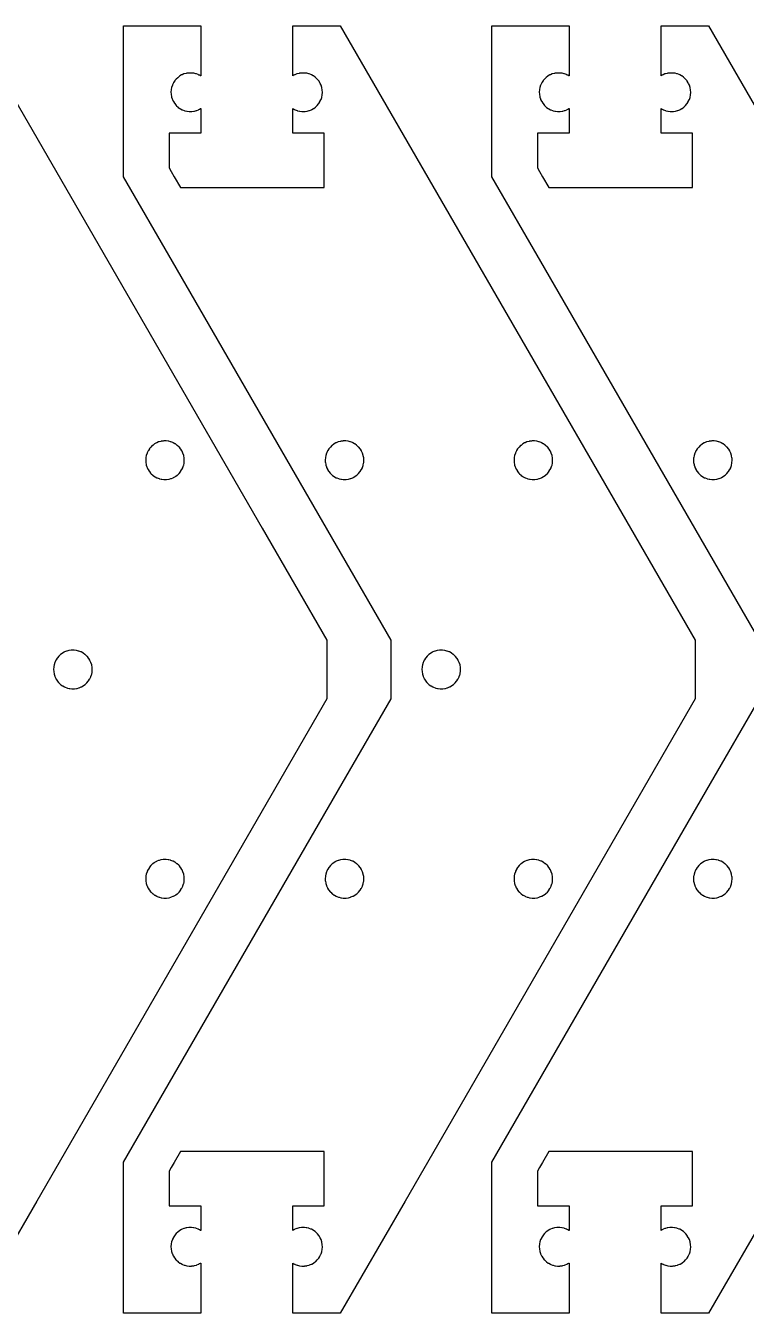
# Model space of a CAD drawing. Extents: x 0 to 3.15, y 0 to 1.46.
# Drawn here: x 1.556 to 2.371, y 0 to 1.458 of the extents above; entities that cross this region are included whole.
import ezdxf

# ---------------------------------------------------------------- set-up
doc = ezdxf.new("R2010")
doc.units = 0
doc.layers.get('0').update_dxf_attribs({"linetype": 'CONTINUOUS'})

msp = doc.modelspace()

# ---------------------------------------------------------------- linework, layer by layer
at = {"color": 7}
for points in [[(1.4952, 1.4583), (1.8236, 0.8895), (1.8968, 0.7627), (1.8968, 0.696), (1.5686, 0.1275), (1.4952, 0.0004)], [(2.3861, 0.7627), (2.1387, 1.1913), (2.0833, 1.2872), (2.0833, 1.4583), (2.1706, 1.4583), (2.1706, 1.4306), (2.1706, 1.4306), (2.1706, 1.4015), (2.1706, 1.4015), (2.1705, 1.4015), (2.1693, 1.4022), (2.1687, 1.4025), (2.1682, 1.4028), (2.1677, 1.403), (2.1656, 1.4038), (2.1652, 1.404), (2.163, 1.4045), (2.1624, 1.4046), (2.1602, 1.4048), (2.1575, 1.4048), (2.157, 1.4048), (2.1547, 1.4045), (2.1542, 1.4044), (2.1521, 1.4038), (2.1516, 1.4037), (2.1495, 1.4028), (2.1491, 1.4026), (2.1471, 1.4015), (2.1467, 1.4012), (2.1449, 1.3999), (2.1445, 1.3995), (2.1429, 1.398), (2.1415, 1.3963), (2.1412, 1.3959), (2.14, 1.394), (2.1397, 1.3936), (2.1387, 1.3915), (2.1385, 1.3911), (2.1376, 1.3885), (2.1373, 1.3862), (2.1372, 1.3857), (2.137, 1.3835), (2.137, 1.383), (2.1371, 1.3808), (2.1372, 1.3803), (2.1376, 1.3781), (2.1376, 1.3776), (2.1383, 1.3754), (2.1385, 1.3749), (2.1395, 1.3729), (2.1397, 1.3725), (2.1409, 1.3706), (2.1412, 1.3702), (2.143, 1.368), (2.1433, 1.3677), (2.1449, 1.3662), (2.1453, 1.3659), (2.1471, 1.3645), (2.1476, 1.3643), (2.1495, 1.3632), (2.15, 1.3631), (2.1521, 1.3622), (2.1526, 1.3621), (2.1547, 1.3616), (2.1553, 1.3615), (2.1575, 1.3612), (2.1602, 1.3612), (2.1607, 1.3613), (2.163, 1.3616), (2.1635, 1.3617), (2.1656, 1.3622), (2.1661, 1.3624), (2.1682, 1.3632), (2.1687, 1.3635), (2.1693, 1.3639), (2.1705, 1.3645), (2.1706, 1.3645), (2.1706, 1.3646), (2.1706, 1.3366), (2.1349, 1.3366), (2.1349, 1.2973), (2.1372, 1.2933), (2.1406, 1.2874), (2.1477, 1.2752), (2.3105, 1.2752), (2.3105, 1.3366), (2.2747, 1.3366), (2.2747, 1.3645), (2.276, 1.3638), (2.2766, 1.3635), (2.2771, 1.3632), (2.2776, 1.3631), (2.2797, 1.3622), (2.2802, 1.3621), (2.2823, 1.3616), (2.2829, 1.3615), (2.2851, 1.3612), (2.2878, 1.3612), (2.2888, 1.3613), (2.2906, 1.3616), (2.2911, 1.3617), (2.2932, 1.3622), (2.2937, 1.3624), (2.2958, 1.3632), (2.2962, 1.3634), (2.2982, 1.3645), (2.2986, 1.3648), (2.3004, 1.3662), (2.3008, 1.3665), (2.3024, 1.3681), (2.3038, 1.3698), (2.3041, 1.3702), (2.3053, 1.3721), (2.3056, 1.3725), (2.3066, 1.3745), (2.3068, 1.3749), (2.3075, 1.3771), (2.3077, 1.3776), (2.3081, 1.3798), (2.3082, 1.3803), (2.3083, 1.3825), (2.3083, 1.383), (2.3082, 1.3853), (2.3082, 1.3857), (2.3077, 1.388), (2.3077, 1.3885), (2.3068, 1.3911), (2.3058, 1.3931), (2.3056, 1.3936), (2.3044, 1.3955), (2.3041, 1.3959), (2.3027, 1.3976), (2.3024, 1.398), (2.302, 1.3983), (2.3004, 1.3999), (2.3, 1.4002), (2.2982, 1.4015), (2.2978, 1.4018), (2.2958, 1.4028), (2.2953, 1.403), (2.2932, 1.4038), (2.2927, 1.404), (2.2906, 1.4045), (2.29, 1.4046), (2.2878, 1.4048), (2.2851, 1.4048), (2.2846, 1.4048), (2.2823, 1.4045), (2.2818, 1.4044), (2.2797, 1.4038), (2.2792, 1.4037), (2.2771, 1.4028), (2.2766, 1.4026), (2.276, 1.4022), (2.2747, 1.4015), (2.2747, 1.4583), (2.3285, 1.4583), (2.6569, 0.8895)], [(2.4019, 0.1275), (2.3285, 0.0004), (2.2747, 0.0004), (2.2747, 0.0572), (2.276, 0.0565), (2.2766, 0.0562), (2.2771, 0.0559), (2.2776, 0.0558), (2.2797, 0.0549), (2.2802, 0.0548), (2.2823, 0.0543), (2.2829, 0.0542), (2.2851, 0.0539), (2.2878, 0.0539), (2.2884, 0.054), (2.2906, 0.0543), (2.2911, 0.0544), (2.2932, 0.0549), (2.2937, 0.0551), (2.2958, 0.0559), (2.2962, 0.0562), (2.2982, 0.0572), (2.2986, 0.0576), (2.3004, 0.0589), (2.3008, 0.0592), (2.3024, 0.0608), (2.3038, 0.0625), (2.3041, 0.0629), (2.3053, 0.0648), (2.3056, 0.0652), (2.3066, 0.0672), (2.3068, 0.0677), (2.3075, 0.0698), (2.3077, 0.0703), (2.3081, 0.0725), (2.3082, 0.073), (2.3083, 0.0752), (2.3083, 0.0757), (2.3082, 0.078), (2.3082, 0.0785), (2.3077, 0.0807), (2.3077, 0.0812), (2.3068, 0.0838), (2.3058, 0.0858), (2.3056, 0.0863), (2.3044, 0.0882), (2.3041, 0.0886), (2.3027, 0.0903), (2.3024, 0.0907), (2.302, 0.091), (2.3004, 0.0926), (2.3, 0.0929), (2.2982, 0.0942), (2.2978, 0.0945), (2.2958, 0.0955), (2.2953, 0.0957), (2.2932, 0.0965), (2.2927, 0.0967), (2.2906, 0.0972), (2.29, 0.0973), (2.2878, 0.0975), (2.2851, 0.0975), (2.2846, 0.0975), (2.2823, 0.0972), (2.2818, 0.0971), (2.2797, 0.0965), (2.2792, 0.0964), (2.2771, 0.0955), (2.2766, 0.0953), (2.276, 0.0949), (2.2747, 0.0942), (2.2747, 0.1221), (2.3105, 0.1221), (2.3105, 0.1835), (2.1477, 0.1835), (2.1406, 0.1713), (2.1372, 0.1655), (2.1349, 0.1615), (2.1349, 0.1221), (2.1706, 0.1221), (2.1706, 0.0942), (2.1706, 0.0942), (2.1705, 0.0942), (2.1693, 0.0949), (2.1687, 0.0952), (2.1682, 0.0955), (2.1677, 0.0957), (2.1656, 0.0965), (2.1652, 0.0967), (2.163, 0.0972), (2.1624, 0.0973), (2.1602, 0.0975), (2.1575, 0.0975), (2.157, 0.0975), (2.1547, 0.0972), (2.1542, 0.0971), (2.1521, 0.0965), (2.1516, 0.0964), (2.1495, 0.0955), (2.1491, 0.0953), (2.1471, 0.0942), (2.1467, 0.0939), (2.1449, 0.0926), (2.1445, 0.0922), (2.1429, 0.0907), (2.1415, 0.089), (2.1412, 0.0886), (2.14, 0.0867), (2.1397, 0.0863), (2.1387, 0.0843), (2.1385, 0.0838), (2.1376, 0.0812), (2.1373, 0.0789), (2.1372, 0.0785), (2.137, 0.0762), (2.137, 0.0757), (2.1371, 0.0735), (2.1372, 0.073), (2.1376, 0.0708), (2.1376, 0.0703), (2.1383, 0.0681), (2.1385, 0.0677), (2.1395, 0.0656), (2.1397, 0.0652), (2.1409, 0.0633), (2.1412, 0.0629), (2.1426, 0.0611), (2.1429, 0.0608), (2.1433, 0.0604), (2.1449, 0.0589), (2.1453, 0.0586), (2.1471, 0.0572), (2.1476, 0.057), (2.1495, 0.0559), (2.15, 0.0558), (2.1521, 0.0549), (2.1526, 0.0548), (2.1547, 0.0543), (2.1553, 0.0542), (2.1575, 0.0539), (2.1602, 0.0539), (2.1607, 0.054), (2.163, 0.0543), (2.1635, 0.0544), (2.1656, 0.0549), (2.1661, 0.0551), (2.1682, 0.0559), (2.1687, 0.0562), (2.1693, 0.0566), (2.1705, 0.0572), (2.1706, 0.0572), (2.1706, 0.0573), (2.1706, 0.0004), (2.0833, 0.0004), (2.0833, 0.1716), (2.3308, 0.6002), (2.3861, 0.696)]]:
    msp.add_lwpolyline(points, dxfattribs=at)
msp.add_lwpolyline([(1.754, 1.4306), (1.754, 1.4015), (1.7539, 1.4015), (1.7538, 1.4015), (1.7527, 1.4022), (1.752, 1.4025), (1.7515, 1.4028), (1.751, 1.403), (1.749, 1.4038), (1.7485, 1.404), (1.7463, 1.4045), (1.7458, 1.4046), (1.7435, 1.4048), (1.7408, 1.4048), (1.7404, 1.4048), (1.7381, 1.4045), (1.7376, 1.4044), (1.7354, 1.4038), (1.735, 1.4037), (1.7329, 1.4028), (1.7324, 1.4026), (1.7305, 1.4015), (1.73, 1.4012), (1.7283, 1.3999), (1.7279, 1.3995), (1.7262, 1.398), (1.7248, 1.3963), (1.7245, 1.3959), (1.7233, 1.394), (1.723, 1.3936), (1.7221, 1.3915), (1.7219, 1.3911), (1.721, 1.3885), (1.7206, 1.3862), (1.7205, 1.3857), (1.7203, 1.3835), (1.7203, 1.383), (1.7204, 1.3808), (1.7205, 1.3803), (1.7209, 1.3781), (1.721, 1.3776), (1.7217, 1.3754), (1.7219, 1.3749), (1.7228, 1.3729), (1.723, 1.3725), (1.7242, 1.3706), (1.7245, 1.3702), (1.7263, 1.368), (1.7266, 1.3677), (1.7283, 1.3662), (1.7286, 1.3659), (1.7305, 1.3645), (1.7309, 1.3643), (1.7329, 1.3632), (1.7333, 1.3631), (1.7354, 1.3622), (1.7359, 1.3621), (1.7381, 1.3616), (1.7386, 1.3615), (1.7408, 1.3612), (1.7435, 1.3612), (1.744, 1.3613), (1.7463, 1.3616), (1.7468, 1.3617), (1.749, 1.3622), (1.7494, 1.3624), (1.7515, 1.3632), (1.752, 1.3635), (1.7527, 1.3639), (1.7538, 1.3645), (1.7539, 1.3645), (1.754, 1.3646), (1.754, 1.3366), (1.7182, 1.3366), (1.7182, 1.2973), (1.7205, 1.2933), (1.724, 1.2874), (1.731, 1.2752), (1.8938, 1.2752), (1.8938, 1.3366), (1.8581, 1.3366), (1.8581, 1.3645), (1.8594, 1.3638), (1.86, 1.3635), (1.8605, 1.3632), (1.8609, 1.3631), (1.863, 1.3622), (1.8635, 1.3621), (1.8657, 1.3616), (1.8662, 1.3615), (1.8684, 1.3612), (1.8712, 1.3612), (1.8721, 1.3613), (1.8739, 1.3616), (1.8744, 1.3617), (1.8766, 1.3622), (1.877, 1.3624), (1.8791, 1.3632), (1.8796, 1.3634), (1.8815, 1.3645), (1.8819, 1.3648), (1.8837, 1.3662), (1.8841, 1.3665), (1.8857, 1.3681), (1.8872, 1.3698), (1.8875, 1.3702), (1.8887, 1.3721), (1.8889, 1.3725), (1.8899, 1.3745), (1.8901, 1.3749), (1.8908, 1.3771), (1.891, 1.3776), (1.8914, 1.3798), (1.8915, 1.3803), (1.8917, 1.3825), (1.8917, 1.383), (1.8915, 1.3853), (1.8915, 1.3857), (1.8911, 1.388), (1.891, 1.3885), (1.8901, 1.3911), (1.8892, 1.3931), (1.8889, 1.3936), (1.8878, 1.3955), (1.8875, 1.3959), (1.8861, 1.3976), (1.8857, 1.398), (1.8854, 1.3983), (1.8837, 1.3999), (1.8834, 1.4002), (1.8815, 1.4015), (1.8811, 1.4018), (1.8791, 1.4028), (1.8786, 1.403), (1.8766, 1.4038), (1.8761, 1.404), (1.8739, 1.4045), (1.8734, 1.4046), (1.8712, 1.4048), (1.8684, 1.4048), (1.8679, 1.4048), (1.8657, 1.4045), (1.8652, 1.4044), (1.863, 1.4038), (1.8626, 1.4037), (1.8605, 1.4028), (1.86, 1.4026), (1.8594, 1.4022), (1.8581, 1.4015), (1.8581, 1.4583), (1.9118, 1.4583), (2.2402, 0.8895), (2.3135, 0.7627), (2.3135, 0.696), (1.9852, 0.1275), (1.9118, 0.0004), (1.8581, 0.0004), (1.8581, 0.0572), (1.8594, 0.0565), (1.86, 0.0562), (1.8605, 0.0559), (1.8609, 0.0558), (1.863, 0.0549), (1.8635, 0.0548), (1.8657, 0.0543), (1.8662, 0.0542), (1.8684, 0.0539), (1.8712, 0.0539), (1.8717, 0.054), (1.8739, 0.0543), (1.8744, 0.0544), (1.8766, 0.0549), (1.877, 0.0551), (1.8791, 0.0559), (1.8796, 0.0562), (1.8815, 0.0572), (1.8819, 0.0576), (1.8837, 0.0589), (1.8841, 0.0592), (1.8857, 0.0608), (1.8872, 0.0625), (1.8875, 0.0629), (1.8887, 0.0648), (1.8889, 0.0652), (1.8899, 0.0672), (1.8901, 0.0677), (1.8908, 0.0698), (1.891, 0.0703), (1.8914, 0.0725), (1.8915, 0.073), (1.8917, 0.0752), (1.8917, 0.0757), (1.8915, 0.078), (1.8915, 0.0785), (1.8911, 0.0807), (1.891, 0.0812), (1.8901, 0.0838), (1.8892, 0.0858), (1.8889, 0.0863), (1.8878, 0.0882), (1.8875, 0.0886), (1.8861, 0.0903), (1.8857, 0.0907), (1.8854, 0.091), (1.8837, 0.0926), (1.8834, 0.0929), (1.8815, 0.0942), (1.8811, 0.0945), (1.8791, 0.0955), (1.8786, 0.0957), (1.8766, 0.0965), (1.8761, 0.0967), (1.8739, 0.0972), (1.8734, 0.0973), (1.8712, 0.0975), (1.8684, 0.0975), (1.8679, 0.0975), (1.8657, 0.0972), (1.8652, 0.0971), (1.863, 0.0965), (1.8626, 0.0964), (1.8605, 0.0955), (1.86, 0.0953), (1.8594, 0.0949), (1.8581, 0.0942), (1.8581, 0.1221), (1.8938, 0.1221), (1.8938, 0.1835), (1.731, 0.1835), (1.724, 0.1713), (1.7205, 0.1655), (1.7182, 0.1615), (1.7182, 0.1221), (1.754, 0.1221), (1.754, 0.0942), (1.7539, 0.0942), (1.7538, 0.0942), (1.7527, 0.0949), (1.752, 0.0952), (1.7515, 0.0955), (1.751, 0.0957), (1.749, 0.0965), (1.7485, 0.0967), (1.7463, 0.0972), (1.7458, 0.0973), (1.7435, 0.0975), (1.7408, 0.0975), (1.7404, 0.0975), (1.7381, 0.0972), (1.7376, 0.0971), (1.7354, 0.0965), (1.735, 0.0964), (1.7329, 0.0955), (1.7324, 0.0953), (1.7305, 0.0942), (1.73, 0.0939), (1.7283, 0.0926), (1.7279, 0.0922), (1.7262, 0.0907), (1.7248, 0.089), (1.7245, 0.0886), (1.7233, 0.0867), (1.723, 0.0863), (1.7221, 0.0843), (1.7219, 0.0838), (1.721, 0.0812), (1.7206, 0.0789), (1.7205, 0.0785), (1.7203, 0.0762), (1.7203, 0.0757), (1.7204, 0.0735), (1.7205, 0.073), (1.7209, 0.0708), (1.721, 0.0703), (1.7217, 0.0681), (1.7219, 0.0677), (1.7228, 0.0656), (1.723, 0.0652), (1.7242, 0.0633), (1.7245, 0.0629), (1.7259, 0.0611), (1.7262, 0.0608), (1.7266, 0.0604), (1.7283, 0.0589), (1.7286, 0.0586), (1.7305, 0.0572), (1.7309, 0.057), (1.7329, 0.0559), (1.7333, 0.0558), (1.7354, 0.0549), (1.7359, 0.0548), (1.7381, 0.0543), (1.7386, 0.0542), (1.7408, 0.0539), (1.7435, 0.0539), (1.744, 0.054), (1.7463, 0.0543), (1.7468, 0.0544), (1.749, 0.0549), (1.7494, 0.0551), (1.7515, 0.0559), (1.752, 0.0562), (1.7527, 0.0566), (1.7538, 0.0572), (1.7539, 0.0572), (1.754, 0.0573), (1.754, 0.0004), (1.6667, 0.0004), (1.6667, 0.1716), (1.9141, 0.6002), (1.9695, 0.696), (1.9695, 0.7627), (1.722, 1.1913), (1.6667, 1.2872), (1.6667, 1.4583), (1.754, 1.4583), (1.754, 1.4306)], close=True, dxfattribs=at)
at = {"color": 0}
for points in [[(1.7122, 0.9882), (1.7116, 0.9881), (1.7094, 0.9878), (1.7089, 0.9877), (1.7068, 0.9871), (1.7063, 0.987), (1.7042, 0.9862), (1.7038, 0.9859), (1.7018, 0.9848), (1.7014, 0.9845), (1.6996, 0.9832), (1.6992, 0.9829), (1.6976, 0.9813), (1.6962, 0.9796), (1.6959, 0.9792), (1.6947, 0.9773), (1.6944, 0.9769), (1.6934, 0.9749), (1.6932, 0.9744), (1.6923, 0.9718), (1.6919, 0.9696), (1.6919, 0.9691), (1.6917, 0.9669), (1.6917, 0.9664), (1.6918, 0.9641), (1.6919, 0.9636), (1.6923, 0.9614), (1.6923, 0.9609), (1.693, 0.9588), (1.6932, 0.9583), (1.6942, 0.9563), (1.6944, 0.9558), (1.6956, 0.9539), (1.6959, 0.9535), (1.6973, 0.9518), (1.6976, 0.9514), (1.698, 0.9511), (1.6996, 0.9495), (1.7, 0.9492), (1.7018, 0.9479), (1.7023, 0.9476), (1.7042, 0.9466), (1.7047, 0.9464), (1.7068, 0.9455), (1.7072, 0.9454), (1.7094, 0.9449), (1.71, 0.9448), (1.7122, 0.9445), (1.7149, 0.9445), (1.7154, 0.9446), (1.7177, 0.9449), (1.7182, 0.945), (1.7203, 0.9455), (1.7208, 0.9457), (1.7229, 0.9466), (1.7233, 0.9468), (1.7253, 0.9479), (1.7257, 0.9482), (1.7275, 0.9495), (1.7279, 0.9499), (1.7295, 0.9514), (1.7309, 0.9531), (1.7312, 0.9535), (1.7324, 0.9554), (1.7327, 0.9558), (1.7337, 0.9578), (1.7339, 0.9583), (1.7346, 0.9604), (1.7348, 0.9609), (1.7351, 0.9631), (1.7352, 0.9636), (1.7354, 0.9659), (1.7354, 0.9664), (1.7353, 0.9686), (1.7352, 0.9691), (1.7348, 0.9713), (1.7348, 0.9718), (1.7339, 0.9744), (1.7329, 0.9765), (1.7327, 0.9769), (1.7315, 0.9788), (1.7312, 0.9792), (1.7298, 0.981), (1.7295, 0.9813), (1.7291, 0.9817), (1.7275, 0.9832), (1.7271, 0.9835), (1.7253, 0.9848), (1.7248, 0.9851), (1.7229, 0.9862), (1.7224, 0.9863), (1.7203, 0.9871), (1.7198, 0.9873), (1.7177, 0.9878), (1.7171, 0.9879), (1.7149, 0.9882), (1.7122, 0.9882)], [(1.9153, 0.9882), (1.9148, 0.9881), (1.9125, 0.9878), (1.9121, 0.9877), (1.9099, 0.9871), (1.9094, 0.987), (1.9073, 0.9862), (1.9069, 0.9859), (1.9049, 0.9848), (1.9045, 0.9845), (1.9027, 0.9832), (1.9023, 0.9829), (1.9007, 0.9813), (1.8993, 0.9796), (1.899, 0.9792), (1.8978, 0.9773), (1.8975, 0.9769), (1.8965, 0.9749), (1.8963, 0.9744), (1.8955, 0.9718), (1.8951, 0.9696), (1.895, 0.9691), (1.8948, 0.9669), (1.8948, 0.9664), (1.8949, 0.9641), (1.895, 0.9636), (1.8954, 0.9614), (1.8955, 0.9609), (1.8962, 0.9588), (1.8963, 0.9583), (1.8973, 0.9563), (1.8975, 0.9558), (1.8987, 0.9539), (1.899, 0.9535), (1.9004, 0.9518), (1.9007, 0.9514), (1.9011, 0.9511), (1.9027, 0.9495), (1.9031, 0.9492), (1.9049, 0.9479), (1.9054, 0.9476), (1.9073, 0.9466), (1.9078, 0.9464), (1.9099, 0.9455), (1.9104, 0.9454), (1.9125, 0.9449), (1.9131, 0.9448), (1.9153, 0.9445), (1.918, 0.9445), (1.9186, 0.9446), (1.9208, 0.9449), (1.9213, 0.945), (1.9234, 0.9455), (1.9239, 0.9457), (1.926, 0.9466), (1.9264, 0.9468), (1.9284, 0.9479), (1.9288, 0.9482), (1.9306, 0.9495), (1.931, 0.9499), (1.9326, 0.9514), (1.934, 0.9531), (1.9344, 0.9535), (1.9355, 0.9554), (1.9358, 0.9558), (1.9368, 0.9578), (1.937, 0.9583), (1.9377, 0.9604), (1.9379, 0.9609), (1.9383, 0.9631), (1.9384, 0.9636), (1.9385, 0.9659), (1.9385, 0.9664), (1.9384, 0.9686), (1.9384, 0.9691), (1.9379, 0.9713), (1.9379, 0.9718), (1.937, 0.9744), (1.936, 0.9765), (1.9358, 0.9769), (1.9346, 0.9788), (1.9344, 0.9792), (1.9329, 0.981), (1.9326, 0.9813), (1.9322, 0.9817), (1.9306, 0.9832), (1.9302, 0.9835), (1.9284, 0.9848), (1.928, 0.9851), (1.926, 0.9862), (1.9255, 0.9863), (1.9234, 0.9871), (1.923, 0.9873), (1.9208, 0.9878), (1.9203, 0.9879), (1.918, 0.9882), (1.9153, 0.9882)], [(2.1288, 0.9882), (2.1283, 0.9881), (2.1261, 0.9878), (2.1256, 0.9877), (2.1234, 0.9871), (2.123, 0.987), (2.1209, 0.9862), (2.1204, 0.9859), (2.1185, 0.9848), (2.1181, 0.9845), (2.1163, 0.9832), (2.1159, 0.9829), (2.1143, 0.9813), (2.1128, 0.9796), (2.1125, 0.9792), (2.1113, 0.9773), (2.1111, 0.9769), (2.1101, 0.9749), (2.1099, 0.9744), (2.109, 0.9718), (2.1086, 0.9696), (2.1085, 0.9691), (2.1084, 0.9669), (2.1084, 0.9664), (2.1085, 0.9641), (2.1085, 0.9636), (2.1089, 0.9614), (2.109, 0.9609), (2.1097, 0.9588), (2.1099, 0.9583), (2.1108, 0.9563), (2.1111, 0.9558), (2.1122, 0.9539), (2.1125, 0.9535), (2.1139, 0.9518), (2.1143, 0.9514), (2.1146, 0.9511), (2.1163, 0.9495), (2.1166, 0.9492), (2.1185, 0.9479), (2.1189, 0.9476), (2.1209, 0.9466), (2.1214, 0.9464), (2.1234, 0.9455), (2.1239, 0.9454), (2.1261, 0.9449), (2.1266, 0.9448), (2.1288, 0.9445), (2.1316, 0.9445), (2.1321, 0.9446), (2.1343, 0.9449), (2.1348, 0.945), (2.137, 0.9455), (2.1374, 0.9457), (2.1395, 0.9466), (2.14, 0.9468), (2.1419, 0.9479), (2.1424, 0.9482), (2.1441, 0.9495), (2.1445, 0.9499), (2.1462, 0.9514), (2.1476, 0.9531), (2.1479, 0.9535), (2.1491, 0.9554), (2.1494, 0.9558), (2.1503, 0.9578), (2.1506, 0.9583), (2.1513, 0.9604), (2.1514, 0.9609), (2.1518, 0.9631), (2.1519, 0.9636), (2.1521, 0.9659), (2.1521, 0.9664), (2.152, 0.9686), (2.1519, 0.9691), (2.1515, 0.9713), (2.1514, 0.9718), (2.1506, 0.9744), (2.1496, 0.9765), (2.1494, 0.9769), (2.1482, 0.9788), (2.1479, 0.9792), (2.1465, 0.981), (2.1462, 0.9813), (2.1458, 0.9817), (2.1441, 0.9832), (2.1438, 0.9835), (2.1419, 0.9848), (2.1415, 0.9851), (2.1395, 0.9862), (2.1391, 0.9863), (2.137, 0.9871), (2.1365, 0.9873), (2.1343, 0.9878), (2.1338, 0.9879), (2.1316, 0.9882), (2.1288, 0.9882)], [(2.332, 0.9882), (2.3314, 0.9881), (2.3292, 0.9878), (2.3287, 0.9877), (2.3266, 0.9871), (2.3261, 0.987), (2.324, 0.9862), (2.3236, 0.9859), (2.3216, 0.9848), (2.3212, 0.9845), (2.3194, 0.9832), (2.319, 0.9829), (2.3174, 0.9813), (2.316, 0.9796), (2.3157, 0.9792), (2.3145, 0.9773), (2.3142, 0.9769), (2.3132, 0.9749), (2.313, 0.9744), (2.3121, 0.9718), (2.3117, 0.9696), (2.3116, 0.9691), (2.3115, 0.9669), (2.3115, 0.9664), (2.3116, 0.9641), (2.3116, 0.9636), (2.3121, 0.9614), (2.3121, 0.9609), (2.3128, 0.9588), (2.313, 0.9583), (2.314, 0.9563), (2.3142, 0.9558), (2.3154, 0.9539), (2.3157, 0.9535), (2.3171, 0.9518), (2.3174, 0.9514), (2.3178, 0.9511), (2.3194, 0.9495), (2.3198, 0.9492), (2.3216, 0.9479), (2.3221, 0.9476), (2.324, 0.9466), (2.3245, 0.9464), (2.3266, 0.9455), (2.327, 0.9454), (2.3292, 0.9449), (2.3298, 0.9448), (2.332, 0.9445), (2.3347, 0.9445), (2.3352, 0.9446), (2.3375, 0.9449), (2.3379, 0.945), (2.3401, 0.9455), (2.3406, 0.9457), (2.3427, 0.9466), (2.3431, 0.9468), (2.3451, 0.9479), (2.3455, 0.9482), (2.3473, 0.9495), (2.3476, 0.9499), (2.3493, 0.9514), (2.3507, 0.9531), (2.351, 0.9535), (2.3522, 0.9554), (2.3525, 0.9558), (2.3535, 0.9578), (2.3537, 0.9583), (2.3544, 0.9604), (2.3545, 0.9609), (2.3549, 0.9631), (2.355, 0.9636), (2.3552, 0.9659), (2.3552, 0.9664), (2.3551, 0.9686), (2.355, 0.9691), (2.3546, 0.9713), (2.3545, 0.9718), (2.3537, 0.9744), (2.3527, 0.9765), (2.3525, 0.9769), (2.3513, 0.9788), (2.351, 0.9792), (2.3496, 0.981), (2.3493, 0.9813), (2.3489, 0.9817), (2.3473, 0.9832), (2.3469, 0.9835), (2.3451, 0.9848), (2.3446, 0.9851), (2.3427, 0.9862), (2.3422, 0.9863), (2.3401, 0.9871), (2.3396, 0.9873), (2.3375, 0.9878), (2.3369, 0.9879), (2.3347, 0.9882), (2.332, 0.9882)], [(1.608, 0.7512), (1.6075, 0.7511), (1.6053, 0.7509), (1.6048, 0.7508), (1.6026, 0.7502), (1.6021, 0.75), (1.6, 0.7492), (1.5996, 0.7489), (1.5977, 0.7478), (1.5972, 0.7476), (1.5954, 0.7463), (1.5951, 0.7459), (1.5934, 0.7444), (1.592, 0.7426), (1.5917, 0.7422), (1.5905, 0.7403), (1.5902, 0.7399), (1.5893, 0.7379), (1.589, 0.7374), (1.5882, 0.7348), (1.5878, 0.7326), (1.5877, 0.7321), (1.5875, 0.7299), (1.5875, 0.7294), (1.5876, 0.7272), (1.5877, 0.7266), (1.5881, 0.7244), (1.5882, 0.724), (1.5889, 0.7218), (1.589, 0.7213), (1.59, 0.7193), (1.5902, 0.7189), (1.5914, 0.717), (1.5917, 0.7165), (1.5931, 0.7148), (1.5934, 0.7144), (1.5938, 0.714), (1.5954, 0.7125), (1.5958, 0.7122), (1.5977, 0.7109), (1.5981, 0.7107), (1.6, 0.7096), (1.6005, 0.7094), (1.6026, 0.7086), (1.6031, 0.7084), (1.6053, 0.7079), (1.6058, 0.7078), (1.608, 0.7075), (1.6107, 0.7075), (1.6113, 0.7076), (1.6135, 0.7079), (1.614, 0.708), (1.6161, 0.7086), (1.6166, 0.7088), (1.6187, 0.7096), (1.6191, 0.7098), (1.6211, 0.7109), (1.6215, 0.7112), (1.6233, 0.7125), (1.6237, 0.7129), (1.6253, 0.7144), (1.6267, 0.7161), (1.6271, 0.7165), (1.6282, 0.7184), (1.6285, 0.7189), (1.6295, 0.7209), (1.6297, 0.7213), (1.6304, 0.7235), (1.6306, 0.724), (1.631, 0.7261), (1.6311, 0.7266), (1.6312, 0.7289), (1.6312, 0.7294), (1.6311, 0.7316), (1.6311, 0.7321), (1.6306, 0.7343), (1.6306, 0.7348), (1.6297, 0.7374), (1.6287, 0.7395), (1.6285, 0.7399), (1.6273, 0.7418), (1.6271, 0.7422), (1.6257, 0.744), (1.6253, 0.7444), (1.6249, 0.7447), (1.6233, 0.7463), (1.6229, 0.7465), (1.6211, 0.7478), (1.6207, 0.7481), (1.6187, 0.7492), (1.6182, 0.7493), (1.6161, 0.7502), (1.6157, 0.7503), (1.6135, 0.7509), (1.613, 0.7509), (1.6107, 0.7512), (1.608, 0.7512)], [(2.0247, 0.7512), (2.0241, 0.7511), (2.0219, 0.7509), (2.0214, 0.7508), (2.0193, 0.7502), (2.0188, 0.75), (2.0167, 0.7492), (2.0163, 0.7489), (2.0143, 0.7478), (2.0139, 0.7476), (2.0121, 0.7463), (2.0117, 0.7459), (2.0101, 0.7444), (2.0087, 0.7426), (2.0084, 0.7422), (2.0072, 0.7403), (2.0069, 0.7399), (2.0059, 0.7379), (2.0057, 0.7374), (2.0048, 0.7348), (2.0044, 0.7326), (2.0044, 0.7321), (2.0042, 0.7299), (2.0042, 0.7294), (2.0043, 0.7272), (2.0044, 0.7266), (2.0048, 0.7244), (2.0048, 0.724), (2.0055, 0.7218), (2.0057, 0.7213), (2.0067, 0.7193), (2.0069, 0.7189), (2.0081, 0.717), (2.0084, 0.7165), (2.0098, 0.7148), (2.0101, 0.7144), (2.0105, 0.714), (2.0121, 0.7125), (2.0125, 0.7122), (2.0143, 0.7109), (2.0148, 0.7107), (2.0167, 0.7096), (2.0172, 0.7094), (2.0193, 0.7086), (2.0198, 0.7084), (2.0219, 0.7079), (2.0225, 0.7078), (2.0247, 0.7075), (2.0274, 0.7075), (2.0279, 0.7076), (2.0302, 0.7079), (2.0307, 0.708), (2.0328, 0.7086), (2.0333, 0.7088), (2.0354, 0.7096), (2.0358, 0.7098), (2.0378, 0.7109), (2.0382, 0.7112), (2.04, 0.7125), (2.0404, 0.7129), (2.042, 0.7144), (2.0434, 0.7161), (2.0437, 0.7165), (2.0449, 0.7184), (2.0452, 0.7189), (2.0462, 0.7209), (2.0464, 0.7213), (2.0471, 0.7235), (2.0473, 0.724), (2.0476, 0.7261), (2.0478, 0.7266), (2.0479, 0.7289), (2.0479, 0.7294), (2.0478, 0.7316), (2.0478, 0.7321), (2.0473, 0.7343), (2.0473, 0.7348), (2.0464, 0.7374), (2.0454, 0.7395), (2.0452, 0.7399), (2.044, 0.7418), (2.0437, 0.7422), (2.0423, 0.744), (2.042, 0.7444), (2.0416, 0.7447), (2.04, 0.7463), (2.0396, 0.7465), (2.0378, 0.7478), (2.0373, 0.7481), (2.0354, 0.7492), (2.0349, 0.7493), (2.0328, 0.7502), (2.0323, 0.7503), (2.0302, 0.7509), (2.0296, 0.7509), (2.0274, 0.7512), (2.0247, 0.7512)], [(1.7122, 0.5142), (1.7116, 0.5142), (1.7094, 0.5139), (1.7089, 0.5138), (1.7068, 0.5132), (1.7063, 0.513), (1.7042, 0.5122), (1.7038, 0.5119), (1.7018, 0.5109), (1.7014, 0.5106), (1.6996, 0.5093), (1.6992, 0.5089), (1.6976, 0.5074), (1.6962, 0.5056), (1.6959, 0.5053), (1.6947, 0.5034), (1.6944, 0.5029), (1.6934, 0.5009), (1.6932, 0.5004), (1.6923, 0.4978), (1.6919, 0.4956), (1.6919, 0.4951), (1.6917, 0.4929), (1.6917, 0.4924), (1.6918, 0.4902), (1.6919, 0.4896), (1.6923, 0.4875), (1.6923, 0.487), (1.693, 0.4848), (1.6932, 0.4843), (1.6942, 0.4823), (1.6944, 0.4819), (1.6956, 0.48), (1.6959, 0.4795), (1.6973, 0.4778), (1.6976, 0.4774), (1.698, 0.4771), (1.6996, 0.4755), (1.7, 0.4753), (1.7018, 0.4739), (1.7023, 0.4737), (1.7042, 0.4726), (1.7047, 0.4724), (1.7068, 0.4716), (1.7072, 0.4715), (1.7094, 0.4709), (1.71, 0.4709), (1.7122, 0.4705), (1.7149, 0.4705), (1.7154, 0.4706), (1.7177, 0.4709), (1.7182, 0.471), (1.7203, 0.4716), (1.7208, 0.4718), (1.7229, 0.4726), (1.7233, 0.4728), (1.7253, 0.4739), (1.7257, 0.4742), (1.7275, 0.4755), (1.7279, 0.4759), (1.7295, 0.4774), (1.7309, 0.4792), (1.7312, 0.4795), (1.7324, 0.4814), (1.7327, 0.4819), (1.7337, 0.4839), (1.7339, 0.4843), (1.7346, 0.4865), (1.7348, 0.487), (1.7351, 0.4891), (1.7352, 0.4896), (1.7354, 0.4919), (1.7354, 0.4924), (1.7353, 0.4946), (1.7352, 0.4951), (1.7348, 0.4973), (1.7348, 0.4978), (1.7339, 0.5004), (1.7329, 0.5025), (1.7327, 0.5029), (1.7315, 0.5048), (1.7312, 0.5053), (1.7298, 0.507), (1.7295, 0.5074), (1.7291, 0.5077), (1.7275, 0.5093), (1.7271, 0.5095), (1.7253, 0.5109), (1.7248, 0.5111), (1.7229, 0.5122), (1.7224, 0.5124), (1.7203, 0.5132), (1.7198, 0.5133), (1.7177, 0.5139), (1.7171, 0.5139), (1.7149, 0.5142), (1.7122, 0.5142)], [(1.9153, 0.5142), (1.9148, 0.5142), (1.9125, 0.5139), (1.9121, 0.5138), (1.9099, 0.5132), (1.9094, 0.513), (1.9073, 0.5122), (1.9069, 0.5119), (1.9049, 0.5109), (1.9045, 0.5106), (1.9027, 0.5093), (1.9023, 0.5089), (1.9007, 0.5074), (1.8993, 0.5056), (1.899, 0.5053), (1.8978, 0.5034), (1.8975, 0.5029), (1.8965, 0.5009), (1.8963, 0.5004), (1.8955, 0.4978), (1.8951, 0.4956), (1.895, 0.4951), (1.8948, 0.4929), (1.8948, 0.4924), (1.8949, 0.4902), (1.895, 0.4896), (1.8954, 0.4875), (1.8955, 0.487), (1.8962, 0.4848), (1.8963, 0.4843), (1.8973, 0.4823), (1.8975, 0.4819), (1.8987, 0.48), (1.899, 0.4795), (1.9004, 0.4778), (1.9007, 0.4774), (1.9011, 0.4771), (1.9027, 0.4755), (1.9031, 0.4753), (1.9049, 0.4739), (1.9054, 0.4737), (1.9073, 0.4726), (1.9078, 0.4724), (1.9099, 0.4716), (1.9104, 0.4715), (1.9125, 0.4709), (1.9131, 0.4709), (1.9153, 0.4705), (1.918, 0.4705), (1.9186, 0.4706), (1.9208, 0.4709), (1.9213, 0.471), (1.9234, 0.4716), (1.9239, 0.4718), (1.926, 0.4726), (1.9264, 0.4728), (1.9284, 0.4739), (1.9288, 0.4742), (1.9306, 0.4755), (1.931, 0.4759), (1.9326, 0.4774), (1.934, 0.4792), (1.9344, 0.4795), (1.9355, 0.4814), (1.9358, 0.4819), (1.9368, 0.4839), (1.937, 0.4843), (1.9377, 0.4865), (1.9379, 0.487), (1.9383, 0.4891), (1.9384, 0.4896), (1.9385, 0.4919), (1.9385, 0.4924), (1.9384, 0.4946), (1.9384, 0.4951), (1.9379, 0.4973), (1.9379, 0.4978), (1.937, 0.5004), (1.936, 0.5025), (1.9358, 0.5029), (1.9346, 0.5048), (1.9344, 0.5053), (1.9329, 0.507), (1.9326, 0.5074), (1.9322, 0.5077), (1.9306, 0.5093), (1.9302, 0.5095), (1.9284, 0.5109), (1.928, 0.5111), (1.926, 0.5122), (1.9255, 0.5124), (1.9234, 0.5132), (1.923, 0.5133), (1.9208, 0.5139), (1.9203, 0.5139), (1.918, 0.5142), (1.9153, 0.5142)], [(2.1288, 0.5142), (2.1283, 0.5142), (2.1261, 0.5139), (2.1256, 0.5138), (2.1234, 0.5132), (2.123, 0.513), (2.1209, 0.5122), (2.1204, 0.5119), (2.1185, 0.5109), (2.1181, 0.5106), (2.1163, 0.5093), (2.1159, 0.5089), (2.1143, 0.5074), (2.1128, 0.5056), (2.1125, 0.5053), (2.1113, 0.5034), (2.1111, 0.5029), (2.1101, 0.5009), (2.1099, 0.5004), (2.109, 0.4978), (2.1086, 0.4956), (2.1085, 0.4951), (2.1084, 0.4929), (2.1084, 0.4924), (2.1085, 0.4902), (2.1085, 0.4896), (2.1089, 0.4875), (2.109, 0.487), (2.1097, 0.4848), (2.1099, 0.4843), (2.1108, 0.4823), (2.1111, 0.4819), (2.1122, 0.48), (2.1125, 0.4795), (2.1139, 0.4778), (2.1143, 0.4774), (2.1146, 0.4771), (2.1163, 0.4755), (2.1166, 0.4753), (2.1185, 0.4739), (2.1189, 0.4737), (2.1209, 0.4726), (2.1214, 0.4724), (2.1234, 0.4716), (2.1239, 0.4715), (2.1261, 0.4709), (2.1266, 0.4709), (2.1288, 0.4705), (2.1316, 0.4705), (2.1321, 0.4706), (2.1343, 0.4709), (2.1348, 0.471), (2.137, 0.4716), (2.1374, 0.4718), (2.1395, 0.4726), (2.14, 0.4728), (2.1419, 0.4739), (2.1424, 0.4742), (2.1441, 0.4755), (2.1445, 0.4759), (2.1462, 0.4774), (2.1476, 0.4792), (2.1479, 0.4795), (2.1491, 0.4814), (2.1494, 0.4819), (2.1503, 0.4839), (2.1506, 0.4843), (2.1513, 0.4865), (2.1514, 0.487), (2.1518, 0.4891), (2.1519, 0.4896), (2.1521, 0.4919), (2.1521, 0.4924), (2.152, 0.4946), (2.1519, 0.4951), (2.1515, 0.4973), (2.1514, 0.4978), (2.1506, 0.5004), (2.1496, 0.5025), (2.1494, 0.5029), (2.1482, 0.5048), (2.1479, 0.5053), (2.1465, 0.507), (2.1462, 0.5074), (2.1458, 0.5077), (2.1441, 0.5093), (2.1438, 0.5095), (2.1419, 0.5109), (2.1415, 0.5111), (2.1395, 0.5122), (2.1391, 0.5124), (2.137, 0.5132), (2.1365, 0.5133), (2.1343, 0.5139), (2.1338, 0.5139), (2.1316, 0.5142), (2.1288, 0.5142)], [(2.332, 0.5142), (2.3314, 0.5142), (2.3292, 0.5139), (2.3287, 0.5138), (2.3266, 0.5132), (2.3261, 0.513), (2.324, 0.5122), (2.3236, 0.5119), (2.3216, 0.5109), (2.3212, 0.5106), (2.3194, 0.5093), (2.319, 0.5089), (2.3174, 0.5074), (2.316, 0.5056), (2.3157, 0.5053), (2.3145, 0.5034), (2.3142, 0.5029), (2.3132, 0.5009), (2.313, 0.5004), (2.3121, 0.4978), (2.3117, 0.4956), (2.3116, 0.4951), (2.3115, 0.4929), (2.3115, 0.4924), (2.3116, 0.4902), (2.3116, 0.4896), (2.3121, 0.4875), (2.3121, 0.487), (2.3128, 0.4848), (2.313, 0.4843), (2.314, 0.4823), (2.3142, 0.4819), (2.3154, 0.48), (2.3157, 0.4795), (2.3171, 0.4778), (2.3174, 0.4774), (2.3178, 0.4771), (2.3194, 0.4755), (2.3198, 0.4753), (2.3216, 0.4739), (2.3221, 0.4737), (2.324, 0.4726), (2.3245, 0.4724), (2.3266, 0.4716), (2.327, 0.4715), (2.3292, 0.4709), (2.3298, 0.4709), (2.332, 0.4705), (2.3347, 0.4705), (2.3352, 0.4706), (2.3375, 0.4709), (2.3379, 0.471), (2.3401, 0.4716), (2.3406, 0.4718), (2.3427, 0.4726), (2.3431, 0.4728), (2.3451, 0.4739), (2.3455, 0.4742), (2.3473, 0.4755), (2.3476, 0.4759), (2.3493, 0.4774), (2.3507, 0.4792), (2.351, 0.4795), (2.3522, 0.4814), (2.3525, 0.4819), (2.3535, 0.4839), (2.3537, 0.4843), (2.3544, 0.4865), (2.3545, 0.487), (2.3549, 0.4891), (2.355, 0.4896), (2.3552, 0.4919), (2.3552, 0.4924), (2.3551, 0.4946), (2.355, 0.4951), (2.3546, 0.4973), (2.3545, 0.4978), (2.3537, 0.5004), (2.3527, 0.5025), (2.3525, 0.5029), (2.3513, 0.5048), (2.351, 0.5053), (2.3496, 0.507), (2.3493, 0.5074), (2.3489, 0.5077), (2.3473, 0.5093), (2.3469, 0.5095), (2.3451, 0.5109), (2.3446, 0.5111), (2.3427, 0.5122), (2.3422, 0.5124), (2.3401, 0.5132), (2.3396, 0.5133), (2.3375, 0.5139), (2.3369, 0.5139), (2.3347, 0.5142), (2.332, 0.5142)]]:
    msp.add_lwpolyline(points, close=True, dxfattribs=at)

doc.saveas('drawing.dxf')
